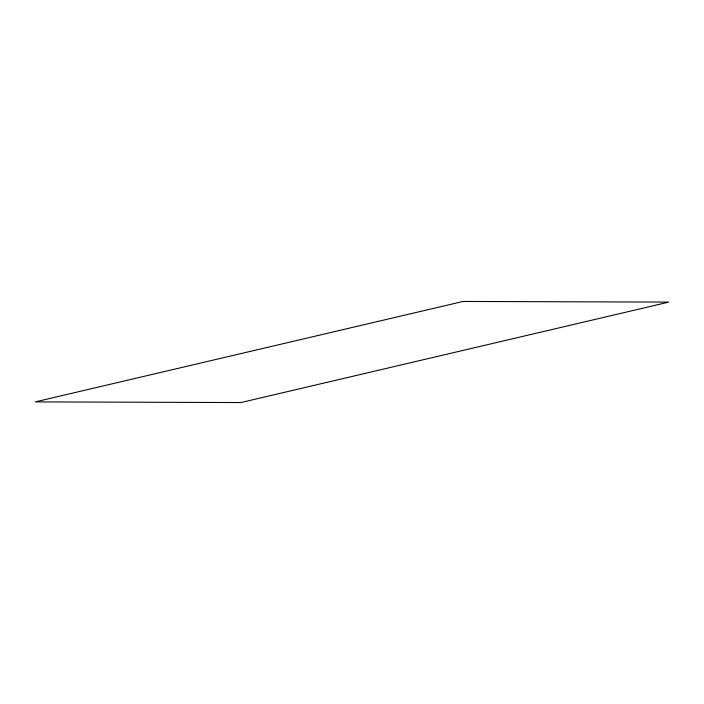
<?xml version="1.0" encoding="UTF-8"?>
<svg xmlns="http://www.w3.org/2000/svg" width="704" height="704" viewBox="0 0 704 704"><rect width="100%" height="100%" fill="white"/><g stroke="black" fill="none" stroke-linecap="round" stroke-linejoin="round"><path stroke-width="1.06" d="M463.056 301.453L35.2 401.896L240.944 402.547L668.8 302.104L463.056 301.453"/></g></svg>
